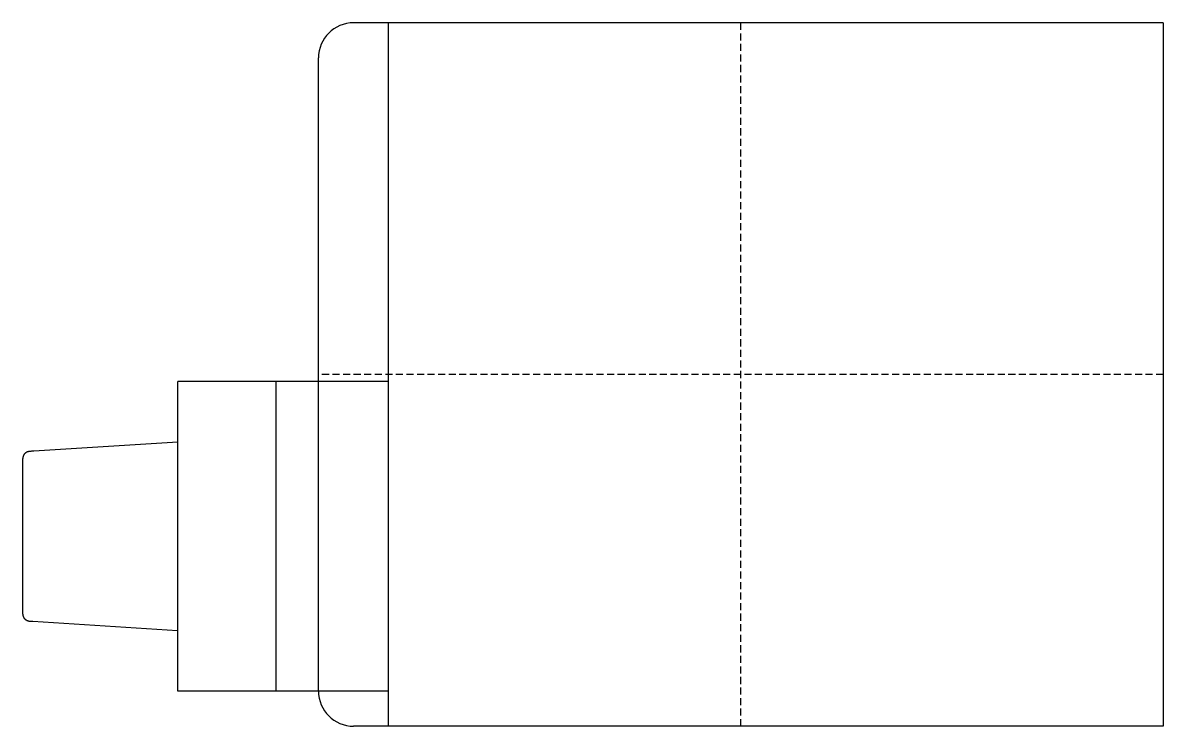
# Model space of a CAD drawing. Extents: x 0 to 81, y 0 to 50.
import ezdxf

# ---------------------------------------------------------------- set-up
doc = ezdxf.new("R2010")
doc.units = 0
doc.linetypes.add('DASHED', pattern=[0.75, 0.5, -0.25])
doc.layers.add('--4N-THT. MCB-MCCB-ACB', color=124, linetype='CONTINUOUS')

# ---------------------------------------------------------------- blocks, each defined once
blk = doc.blocks.new('06 - N - SC MCCB CHIẾU TRÊN EZC100 2 PHASE')
at = {"layer": '--4N-THT. MCB-MCCB-ACB', "ltscale": 15}
for p, q in [((60, 25), (2.5, 25)), ((4.959, 25), (4.959, -25)), ((60, 25), (60, -25)), ((4.959, -0.5), (-10, -0.5)), ((-10, -22.5), (-10, -0.5)), ((-10, -4.814), (-20.206, -5.45)), ((-20.893, -5.664), (-20.906, -5.682)), ((-20.879, -5.647), (-20.893, -5.664)), ((-20.864, -5.631), (-20.879, -5.647)), ((-20.849, -5.615), (-20.864, -5.631)), ((-20.833, -5.6), (-20.849, -5.615)), ((-20.817, -5.586), (-20.833, -5.6)), ((-20.8, -5.573), (-20.817, -5.586)), ((-20.783, -5.561), (-20.8, -5.573)), ((-20.766, -5.55), (-20.783, -5.561)), ((-20.748, -5.539), (-20.766, -5.55)), ((-20.731, -5.53), (-20.748, -5.539)), ((-20.714, -5.521), (-20.731, -5.53)), ((-20.697, -5.514), (-20.714, -5.521)), ((-20.68, -5.507), (-20.697, -5.514)), ((-20.663, -5.5), (-20.68, -5.507)), ((-20.646, -5.495), (-20.663, -5.5)), ((-20.63, -5.49), (-20.646, -5.495)), ((-20.614, -5.486), (-20.63, -5.49)), ((-20.599, -5.483), (-20.614, -5.486)), ((-20.585, -5.48), (-20.599, -5.483)), ((-20.573, -5.478), (-20.585, -5.48)), ((-20.562, -5.476), (-20.573, -5.478)), ((-20.552, -5.475), (-20.562, -5.476)), ((-20.543, -5.474), (-20.552, -5.475)), ((-20.535, -5.473), (-20.543, -5.474)), ((-20.527, -5.472), (-20.535, -5.473)), ((-20.518, -5.471), (-20.527, -5.472)), ((-20.509, -5.47), (-20.518, -5.471)), ((-20.49, -5.469), (-20.509, -5.47)), ((-20.467, -5.467), (-20.49, -5.469)), ((-20.428, -5.464), (-20.467, -5.467)), ((-20.382, -5.461), (-20.428, -5.464)), ((-20.31, -5.456), (-20.382, -5.461)), ((-20.206, -5.45), (-20.31, -5.456)), ((-20.999, -5.938), (-21, -5.962)), ((-21, -5.962), (-21, -5.973)), ((-21, -17.027), (-21, -5.973)), ((-20.997, -5.915), (-20.999, -5.938)), ((-20.993, -5.892), (-20.997, -5.915)), ((-20.989, -5.869), (-20.993, -5.892)), ((-20.984, -5.846), (-20.989, -5.869)), ((-20.977, -5.824), (-20.984, -5.846)), ((-20.97, -5.802), (-20.977, -5.824)), ((-20.961, -5.78), (-20.97, -5.802)), ((-20.952, -5.76), (-20.961, -5.78)), ((-20.942, -5.739), (-20.952, -5.76)), ((-20.931, -5.719), (-20.942, -5.739)), ((-20.919, -5.7), (-20.931, -5.719)), ((-20.906, -5.682), (-20.919, -5.7)), ((-21, -17.027), (-21, -17.04)), ((-21, -17.04), (-20.998, -17.068)), ((-20.998, -17.068), (-20.995, -17.095)), ((-20.995, -17.095), (-20.991, -17.123)), ((-20.991, -17.123), (-20.985, -17.149)), ((-20.985, -17.149), (-20.977, -17.176)), ((-20.977, -17.176), (-20.969, -17.201)), ((-20.969, -17.201), (-20.959, -17.226)), ((-20.959, -17.226), (-20.947, -17.25)), ((-20.947, -17.25), (-20.935, -17.273)), ((-20.935, -17.273), (-20.922, -17.295)), ((-20.922, -17.295), (-20.907, -17.317)), ((-20.907, -17.317), (-20.892, -17.337)), ((-20.892, -17.337), (-20.876, -17.356)), ((-20.876, -17.356), (-20.859, -17.374)), ((-20.859, -17.374), (-20.842, -17.392)), ((-20.842, -17.392), (-20.824, -17.408)), ((-20.824, -17.408), (-20.806, -17.423)), ((-20.806, -17.423), (-20.787, -17.437)), ((-20.787, -17.437), (-20.768, -17.449)), ((-20.768, -17.449), (-20.748, -17.461)), ((-20.748, -17.461), (-20.728, -17.472)), ((-20.728, -17.472), (-20.709, -17.481)), ((-20.709, -17.481), (-20.689, -17.49)), ((-20.689, -17.49), (-20.67, -17.497)), ((-20.67, -17.497), (-20.651, -17.504)), ((-20.651, -17.504), (-20.633, -17.509)), ((-20.633, -17.509), (-20.616, -17.514)), ((-20.616, -17.514), (-20.6, -17.517)), ((-20.6, -17.517), (-20.586, -17.52)), ((-20.586, -17.52), (-20.573, -17.522)), ((-20.573, -17.522), (-20.562, -17.524)), ((-20.562, -17.524), (-20.552, -17.525)), ((-20.552, -17.525), (-20.544, -17.526)), ((-20.544, -17.526), (-20.535, -17.527)), ((-20.535, -17.527), (-20.526, -17.528)), ((-20.526, -17.528), (-20.518, -17.529)), ((-20.518, -17.529), (-20.508, -17.53)), ((-20.508, -17.53), (-20.498, -17.531)), ((-20.498, -17.531), (-20.488, -17.531)), ((-20.488, -17.531), (-20.464, -17.533)), ((-20.464, -17.533), (-20.422, -17.536)), ((-20.422, -17.536), (-20.374, -17.54)), ((-20.374, -17.54), (-20.299, -17.544)), ((-20.299, -17.544), (-10.01, -18.186)), ((4.959, -22.5), (-10, -22.5)), ((60, -25), (2.5, -25))]:
    blk.add_line(p, q, dxfattribs=at)
at = {"layer": '--4N-THT. MCB-MCCB-ACB', "color": 6, "linetype": 'DASHED'}
for p, q in [((30, -25), (30, 25)), ((60, 0), (0, 0))]:
    blk.add_line(p, q, dxfattribs=at)
at = {"layer": '--4N-THT. MCB-MCCB-ACB', "color": 1}
blk.add_line((0, -22.5), (0, 22.5), dxfattribs=at)
at = {"layer": '--4N-THT. MCB-MCCB-ACB', "color": 2}
blk.add_line((-3, -22.5), (-3, -0.5), dxfattribs=at)
at = {"layer": '--4N-THT. MCB-MCCB-ACB', "ltscale": 15}
for centre, start, end in [((2.5, 22.5), 90, 180), ((2.5, -22.5), 180, 270)]:
    blk.add_arc(centre, 2.5, start, end, dxfattribs=at)

msp = doc.modelspace()

# ---------------------------------------------------------------- block references
msp.add_blockref('06 - N - SC MCCB CHIẾU TRÊN EZC100 2 PHASE', (21, 25))

doc.saveas('drawing.dxf')
